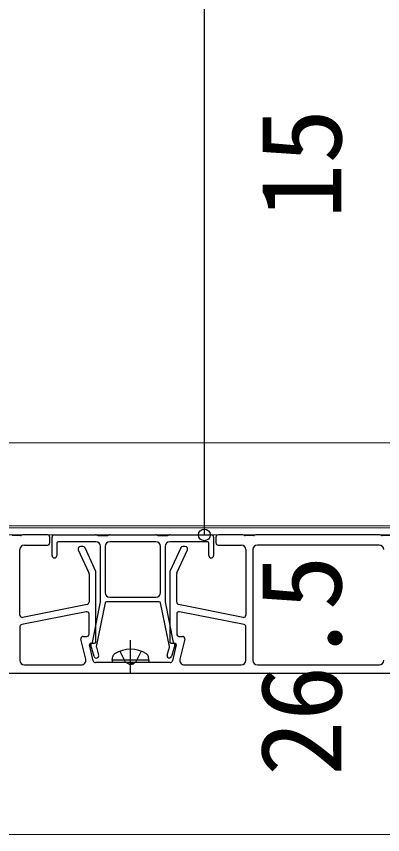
# Model space of a CAD drawing. Units: millimetres, scale not verified. Extents: x -1049 to 1051, y -1574 to 1565.
# Drawn here: x -51.5 to 27.8, y 527.7 to 705.2 of the extents above; entities that cross this region are included whole.
import ezdxf
from ezdxf.enums import TextEntityAlignment as Align

# ---------------------------------------------------------------- set-up
doc = ezdxf.new("R2010")
doc.units = ezdxf.units.MM
doc.header["$LTSCALE"] = 8
doc.layers.add('0-4_YKK_12', color=2, linetype='Continuous', lineweight=18)
doc.layers.add('0-5_YKK_13', color=4, linetype='Continuous')
doc.layers.add('0-6_YKK_D', color=6, linetype='Continuous')
doc.styles.add('ＭＳ ゴシック', font='')
doc.styles.get('ＭＳ ゴシック').set_extended_font_data('MS Gothic')

msp = doc.modelspace()

# ---------------------------------------------------------------- linework, layer by layer
at = {"layer": '0-4_YKK_12'}
for p, q in [((68.2, 612.699), (-700.798, 612.699)), ((-271.014, 594.701), (69.817, 594.701)), ((70.247, 594.201), (-269.8, 594.201)), ((74.2, 592.701), (-269.8, 592.701)), ((106.7, 562.701), (-361.8, 562.701)), ((106.7, 527.701), (-361.8, 527.701))]:
    msp.add_line(p, q, dxfattribs=at)
at = {"layer": '0-5_YKK_13'}
for p, q in [((-44.8, 592.701), (-49.977, 592.701)), ((-43.3, 592.701), (-34.373, 592.701)), ((-31.227, 592.701), (-21.373, 592.701)), ((-18.227, 592.701), (-9.3, 592.701)), ((-2.623, 592.701), (-7.8, 592.701)), ((27.127, 592.701), (0.523, 592.701)), ((-50.623, 592.551), (-52.477, 592.551)), ((-50.12, 592.68), (-50.48, 592.572)), ((-44.3, 591.001), (-44.3, 592.201)), ((-43.8, 588.201), (-43.8, 592.201)), ((-34.3, 591.201), (-42.5, 591.201)), ((-34.23, 592.68), (-33.87, 592.572)), ((-33.727, 592.551), (-31.873, 592.551)), ((-31.73, 592.572), (-31.37, 592.68)), ((-21.23, 592.68), (-20.87, 592.572)), ((-20.727, 592.551), (-18.873, 592.551)), ((-18.73, 592.572), (-18.37, 592.68)), ((-10.1, 591.201), (-18.3, 591.201)), ((-8.8, 592.201), (-8.8, 588.201)), ((-8.3, 592.201), (-8.3, 591.001)), ((-2.12, 592.572), (-2.48, 592.68)), ((-0.123, 592.551), (-1.977, 592.551)), ((0.38, 592.68), (0.02, 592.572)), ((27.63, 592.572), (27.27, 592.68)), ((29.627, 592.551), (27.773, 592.551)), ((-50.8, 575.311), (-50.8, 589.501)), ((-49.8, 590.501), (-44.8, 590.501)), ((-42.8, 590.901), (-42.8, 588.201)), ((-38.126, 589.494), (-35.845, 584.474)), ((-37.122, 590.201), (-37.671, 590.201)), ((-34.345, 584.799), (-36.667, 589.908)), ((-33.3, 578.231), (-33.3, 590.201)), ((-32.3, 590.201), (-32.3, 580.201)), ((-20.3, 580.201), (-20.3, 590.201)), ((-19.3, 590.201), (-19.3, 578.231)), ((-15.933, 589.907), (-18.255, 584.788)), ((-16.755, 584.464), (-14.473, 589.494)), ((-14.929, 590.201), (-15.478, 590.201)), ((-9.8, 588.201), (-9.8, 590.901)), ((-7.8, 590.501), (-2.8, 590.501)), ((-1.8, 589.501), (-1.8, 575.311)), ((-0.3, 589.501), (-0.3, 565.501)), ((27.1, 590.501), (0.7, 590.501)), ((-35.8, 584.268), (-35.8, 578.111)), ((-34.3, 569.501), (-34.3, 584.593)), ((-18.3, 584.582), (-18.3, 569.501)), ((-16.8, 578.111), (-16.8, 584.258)), ((-31.3, 579.201), (-21.3, 579.201)), ((-36.202, 577.62), (-50.202, 574.82)), ((-35.063, 569.384), (-33.306, 578.172)), ((-32.328, 577.96), (-34.221, 568.499)), ((-20.566, 578.201), (-32.034, 578.201)), ((-18.379, 568.499), (-20.272, 577.96)), ((-19.294, 578.172), (-17.537, 569.384)), ((-2.398, 574.82), (-16.398, 577.62)), ((-36.398, 576.051), (-50.398, 573.251)), ((-35.8, 571.201), (-35.8, 575.561)), ((-16.8, 575.561), (-16.8, 571.201)), ((-2.202, 573.251), (-16.202, 576.051)), ((-50.8, 572.761), (-50.8, 565.501)), ((-1.8, 565.501), (-1.8, 572.761)), ((-36.516, 565.732), (-37.552, 570.085)), ((-37.066, 570.701), (-36.3, 570.701)), ((-26.8, 562.555), (-26.8, 569.901)), ((-16.3, 570.701), (-15.534, 570.701)), ((-15.048, 570.085), (-16.084, 565.732)), ((-34.892, 565.385), (-35.712, 568.831)), ((-35.42, 569.201), (-34.6, 569.201)), ((-34.68, 566.362), (-35.386, 568.811)), ((-34.215, 568.357), (-33.72, 566.639)), ((-18.88, 566.639), (-18.385, 568.357)), ((-18, 569.201), (-17.18, 569.201)), ((-17.214, 568.811), (-17.92, 566.362)), ((-16.888, 568.831), (-17.709, 565.385)), ((-30.8, 565.501), (-30.659, 566.303)), ((-22.8, 565.501), (-22.942, 566.303)), ((-49.8, 564.501), (-37.489, 564.501)), ((-26.82, 565.001), (-34.405, 565.001)), ((-22.8, 565.501), (-30.8, 565.501)), ((-30.8, 565.501), (-30.712, 565.001)), ((-22.888, 565.001), (-30.712, 565.001)), ((-18.195, 565.001), (-25.78, 565.001)), ((-22.8, 565.501), (-22.888, 565.001)), ((-15.111, 564.501), (-2.8, 564.501)), ((0.7, 564.501), (27.1, 564.501)), ((-111.3, 562.701), (85.2, 562.701))]:
    msp.add_line(p, q, dxfattribs=at)
for points in [[(-21.3, 591.201), (-26.3, 591.201), (-31.3, 591.201)], [(-29.1, 567.48), (-27.945, 565.164), (-26.8, 564.555)], [(-24.5, 567.48), (-25.655, 565.164), (-26.8, 564.555)]]:
    msp.add_lwpolyline(points, dxfattribs=at)
for centre, radius, start, end in [((-49.977, 592.201), 0.5, 90, 106.69924), ((-44.8, 592.201), 0.5, 0, 90), ((-43.3, 592.201), 0.5, 90, 180), ((-34.373, 592.201), 0.5, 73.30076, 90), ((-31.227, 592.201), 0.5, 90, 106.69924), ((-21.373, 592.201), 0.5, 73.30076, 90), ((-18.227, 592.201), 0.5, 90, 106.69924), ((-9.3, 592.201), 0.5, 0, 90), ((-7.8, 592.201), 0.5, 90, 180), ((-2.623, 592.201), 0.5, 73.30076, 90), ((0.523, 592.201), 0.5, 90, 106.69924), ((27.127, 592.201), 0.5, 73.30076, 90), ((-50.623, 593.051), 0.5, 270, 286.69924), ((-44.8, 591.001), 0.5, 270, 0), ((-42.5, 590.901), 0.3, 90, 180), ((-34.3, 590.201), 1, 0, 90), ((-33.727, 593.051), 0.5, 253.30076, 270), ((-31.3, 590.201), 1, 90, 180), ((-31.873, 593.051), 0.5, 270, 286.69924), ((-21.3, 590.201), 1, 0, 90), ((-20.727, 593.051), 0.5, 253.30076, 270), ((-18.3, 590.201), 1, 90, 180), ((-18.873, 593.051), 0.5, 270, 286.69924), ((-10.1, 590.901), 0.3, 360, 90), ((-7.8, 591.001), 0.5, 180, 270), ((-1.977, 593.051), 0.5, 253.30076, 270), ((-0.123, 593.051), 0.5, 270, 286.69924), ((27.773, 593.051), 0.5, 253.30076, 270), ((-49.8, 589.501), 1, 90, 180), ((-37.671, 589.701), 0.5, 90, 204.44395), ((-37.122, 589.701), 0.5, 24.44395, 90), ((-15.478, 589.701), 0.5, 90, 155.5983), ((-14.929, 589.701), 0.5, 335.5983, 90), ((-2.8, 589.501), 1, 0, 90), ((0.7, 589.501), 1, 90, 180), ((27.1, 589.501), 1, 0, 90), ((-43.3, 588.201), 0.5, 180, 270), ((-43.3, 588.201), 0.5, 270, 0), ((-9.3, 588.201), 0.5, 180, 270), ((-9.3, 588.201), 0.5, 270, 0), ((-36.3, 584.268), 0.5, 360, 24.44395), ((-34.8, 584.593), 0.5, 0, 24.44395), ((-17.8, 584.582), 0.5, 155.5983, 180), ((-16.3, 584.258), 0.5, 155.5983, 180), ((-31.3, 580.201), 1, 180, 270), ((-21.3, 580.201), 1, 270, 360), ((-36.3, 578.111), 0.5, 281.30993, 0), ((-33.6, 578.231), 0.3, 348.69007, 0), ((-32.034, 577.901), 0.3, 90, 168.69007), ((-20.566, 577.901), 0.3, 11.30993, 90), ((-19, 578.231), 0.3, 180, 191.30993), ((-16.3, 578.111), 0.5, 180, 258.69007), ((-50.3, 575.311), 0.5, 180, 281.30993), ((-36.3, 575.561), 0.5, 0, 101.30993), ((-16.3, 575.561), 0.5, 78.69007, 180), ((-2.3, 575.311), 0.5, 258.69007, 0), ((-50.3, 572.761), 0.5, 101.30993, 180), ((-2.3, 572.761), 0.5, 0, 78.69007), ((-37.066, 570.201), 0.5, 90, 193.3925), ((-36.3, 571.201), 0.5, 270, 0), ((-16.3, 571.201), 0.5, 180, 270), ((-15.534, 570.201), 0.5, 346.6075, 90), ((-35.42, 568.901), 0.3, 90, 193.3925), ((-35.1, 568.901), 0.3, 114.827, 197.33887), ((-35.358, 569.443), 0.3, 296.01796, 348.69007), ((-34.6, 569.501), 0.3, 270, 0), ((-33.926, 568.44), 0.3, 168.69007, 196.079), ((-26.8, 561.401), 6.5, 57.94412, 122.05588), ((-18.674, 568.44), 0.3, 343.921, 11.30993), ((-18, 569.501), 0.3, 180, 270), ((-17.242, 569.443), 0.3, 191.30993, 243.98204), ((-17.5, 568.901), 0.3, 342.66113, 65.173), ((-17.18, 568.901), 0.3, 346.6075, 90), ((-34.2, 566.501), 0.5, 196.079, 16.079), ((-29.772, 566.147), 0.9, 122.05588, 170), ((-23.828, 566.147), 0.9, 10, 57.94412), ((-18.4, 566.501), 0.5, 163.921, 343.921), ((-49.8, 565.501), 1, 180, 270), ((-37.489, 565.501), 1, 270, 13.3925), ((-34.405, 565.501), 0.5, 193.3925, 270), ((-26.82, 564.701), 0.3, 30, 90), ((-26.3, 565.001), 0.3, 210, 330), ((-25.78, 564.701), 0.3, 90, 150), ((-18.195, 565.501), 0.5, 270, 346.6075), ((-15.111, 565.501), 1, 166.6075, 270), ((-2.8, 565.501), 1, 270, 0), ((0.7, 565.501), 1, 180, 270), ((27.1, 565.501), 1, 270, 0)]:
    msp.add_arc(centre, radius, start, end, dxfattribs=at)
at = {"layer": '0-6_YKK_D'}
msp.add_lwpolyline([(-10.8, 592.701), (-10.8, 728.201), (-10.8, 943.846)], dxfattribs=at)
msp.add_circle((-10.8, 592.701), 1.275, dxfattribs=at)

# ---------------------------------------------------------------- texts
at = {"layer": '0-6_YKK_D', "style": 'ＭＳ ゴシック'}
for s, p in [('15', (24.2, 661.219)), ('26.5', (24.2, 540.419))]:
    msp.add_text(s, height=17.6, rotation=90, dxfattribs=at).set_placement(p, align=Align.BOTTOM_LEFT)

doc.saveas('drawing.dxf')
